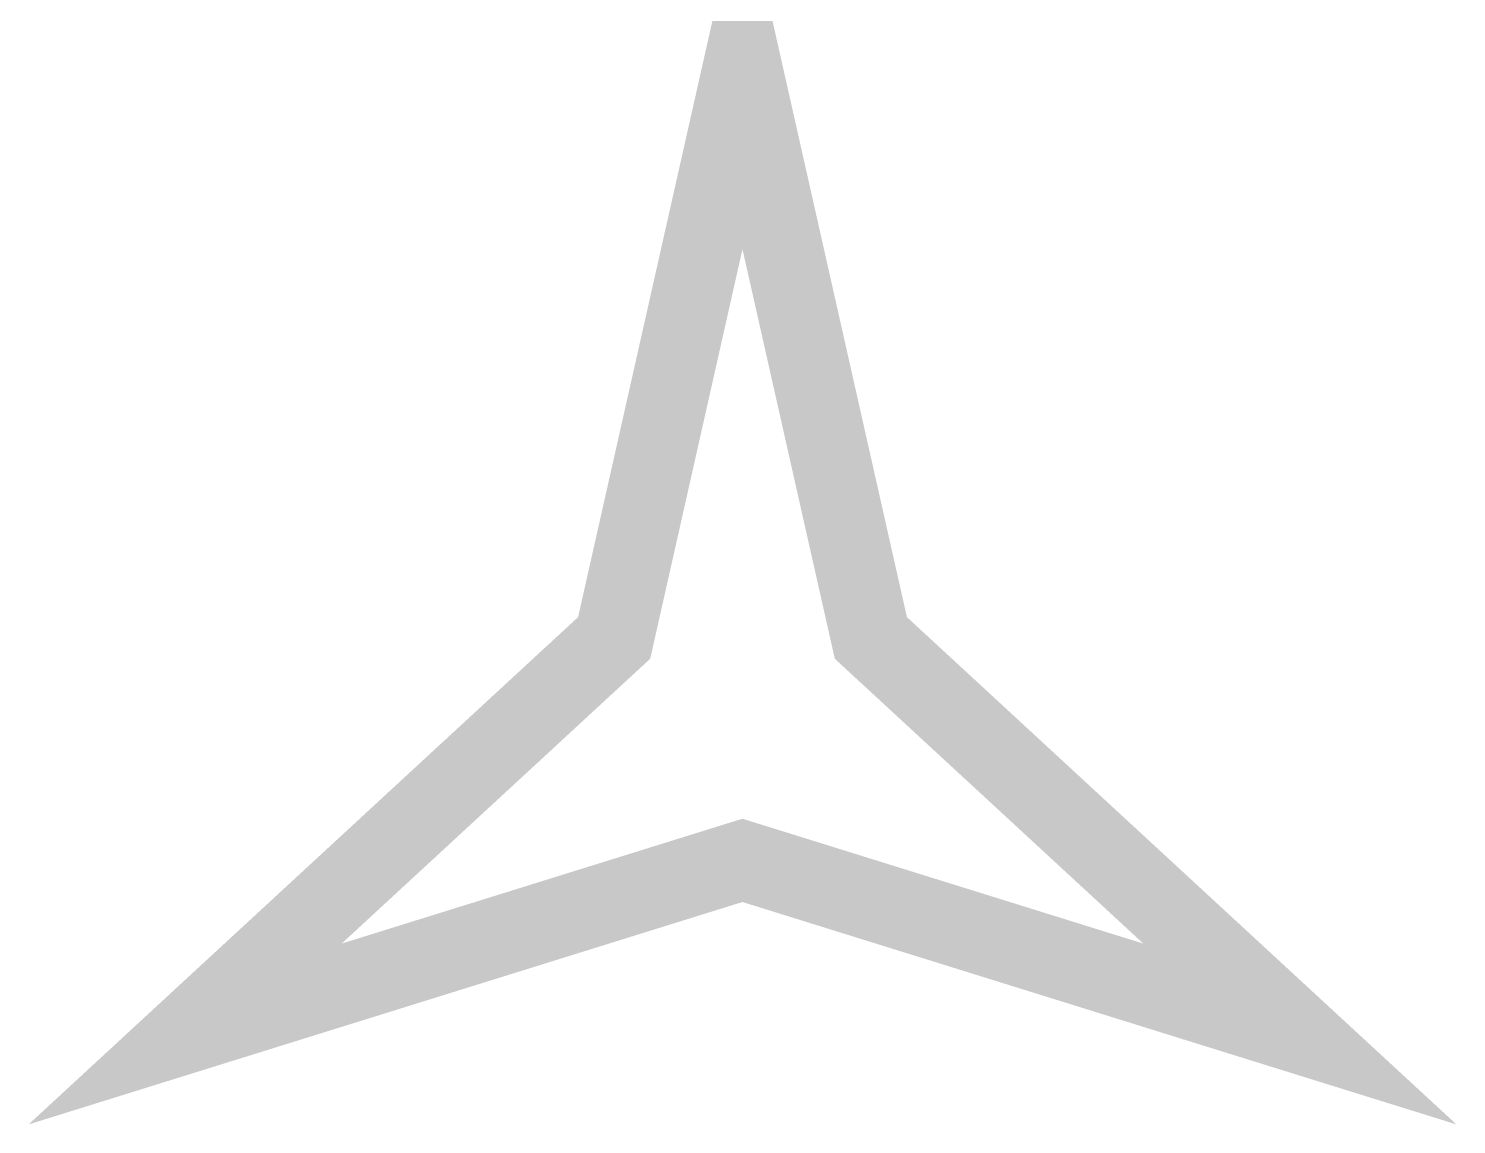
# Model space of a CAD drawing. Header units: inches. Extents: x 0.02 to 1.37, y 0.16 to 1.19.
import ezdxf

# ---------------------------------------------------------------- set-up
doc = ezdxf.new("R2010")
doc.units = ezdxf.units.IN
doc.header["$MEASUREMENT"] = 0

msp = doc.modelspace()

# ---------------------------------------------------------------- linework, layer by layer
at = {"color": 0, "const_width": 0.0748}
msp.add_lwpolyline([(0.6944, 1.1485), (0.8152, 0.6128), (1.2188, 0.2403), (0.6944, 0.4036), (0.1701, 0.2403), (0.5737, 0.6128), (0.6944, 1.1485)], dxfattribs=at)

doc.saveas('drawing.dxf')
